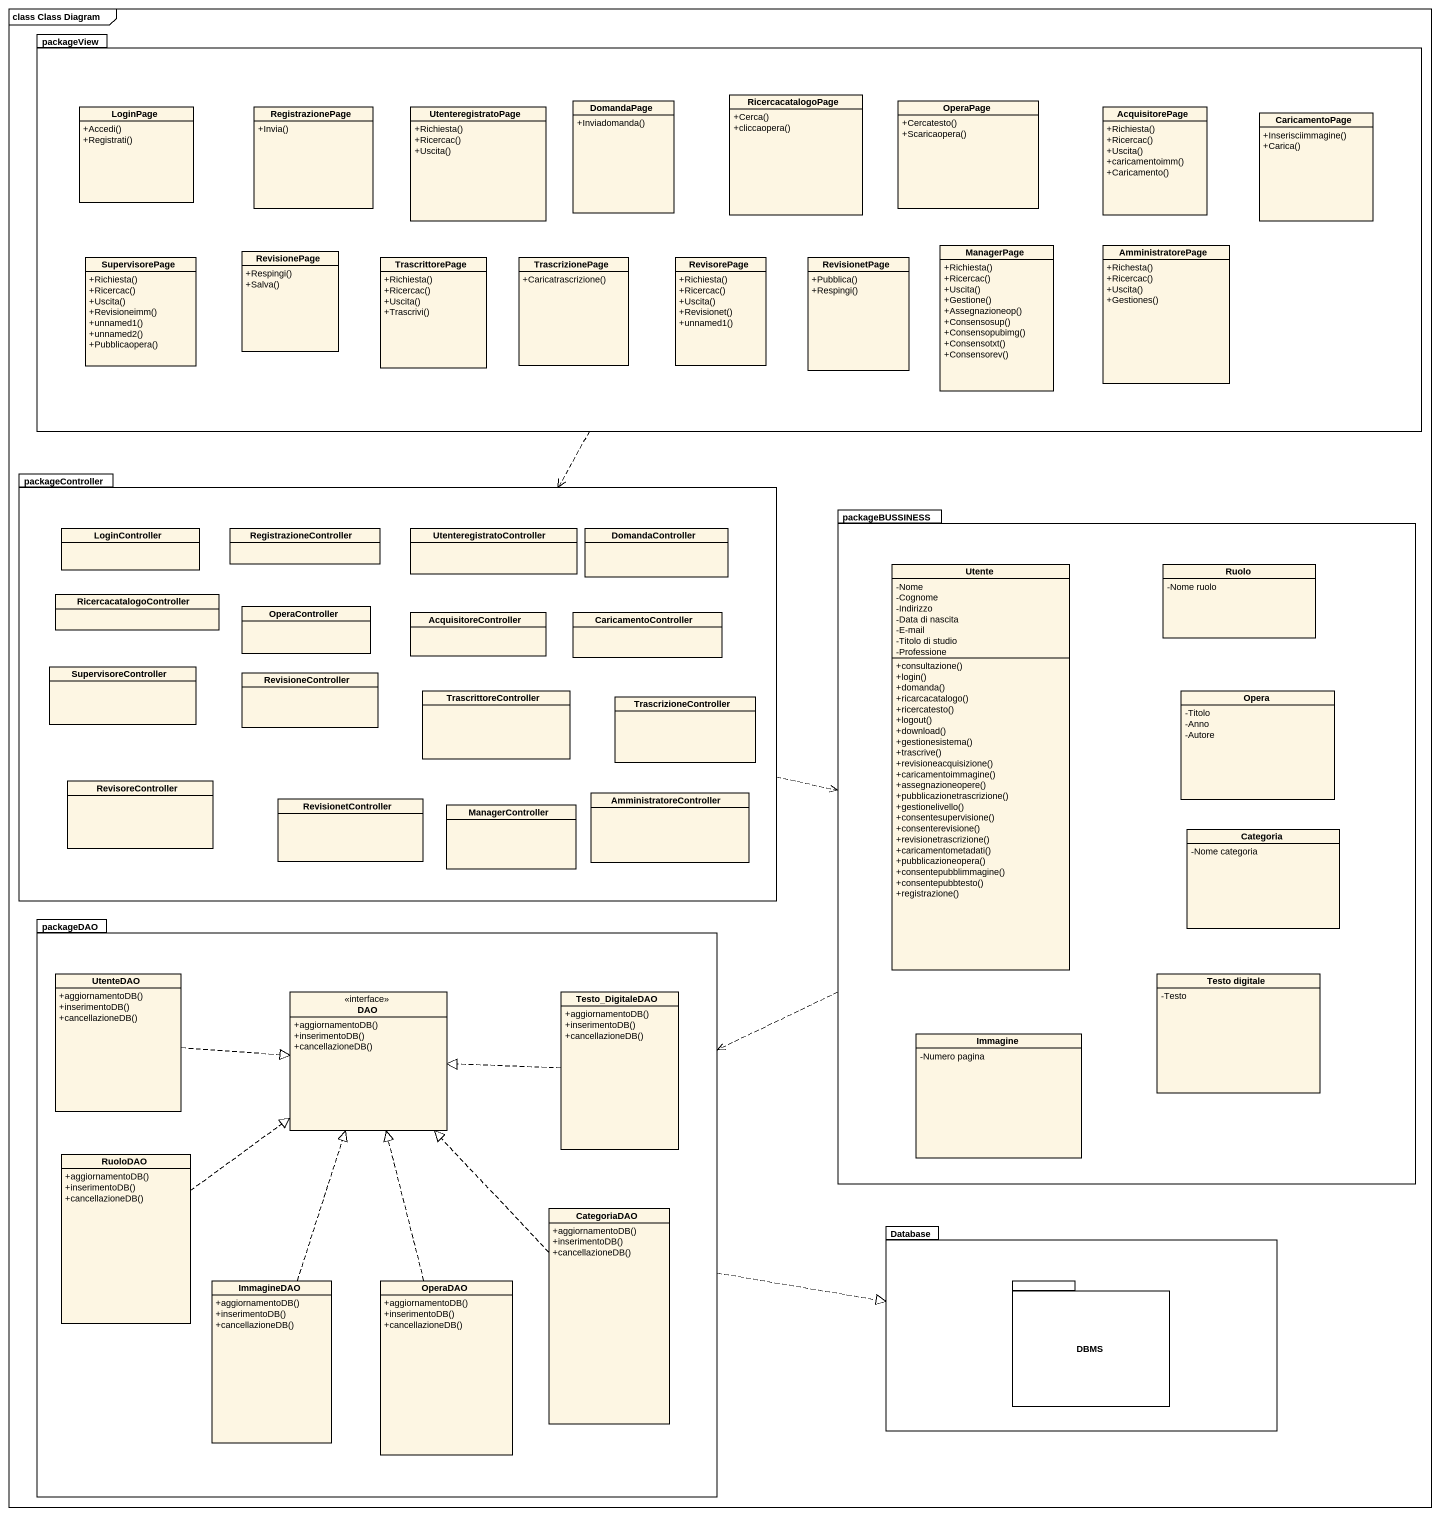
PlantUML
@startuml
mainframe class Class Diagram
hide circle
hide empty members
skinparam classAttributeIconSize 0
package packageView {
  class LoginPage {
    +Accedi()
    +Registrati()
  }
  class RegistrazionePage {
    +Invia()
  }
  class UtenteregistratoPage {
    +Richiesta()
    +Ricercac()
    +Uscita()
  }
  class DomandaPage {
    +Inviadomanda()
  }
  class RicercacatalogoPage {
    +Cerca()
    +cliccaopera()
  }
  class OperaPage {
    +Cercatesto()
    +Scaricaopera()
  }
  class AcquisitorePage {
    +Richiesta()
    +Ricercac()
    +Uscita()
    +caricamentoimm()
    +Caricamento()
  }
  class CaricamentoPage {
    +Inserisciimmagine()
    +Carica()
  }
  class SupervisorePage {
    +Richiesta()
    +Ricercac()
    +Uscita()
    +Revisioneimm()
    +unnamed1()
    +unnamed2()
    +Pubblicaopera()
  }
  class RevisionePage {
    +Respingi()
    +Salva()
  }
  class TrascrittorePage {
    +Richiesta()
    +Ricercac()
    +Uscita()
    +Trascrivi()
  }
  class TrascrizionePage {
    +Caricatrascrizione()
  }
  class RevisorePage {
    +Richiesta()
    +Ricercac()
    +Uscita()
    +Revisionet()
    +unnamed1()
  }
  class RevisionetPage {
    +Pubblica()
    +Respingi()
  }
  class ManagerPage {
    +Richiesta()
    +Ricercac()
    +Uscita()
    +Gestione()
    +Assegnazioneop()
    +Consensosup()
    +Consensopubimg()
    +Consensotxt()
    +Consensorev()
  }
  class AmministratorePage {
    +Richesta()
    +Ricercac()
    +Uscita()
    +Gestiones()
  }
}
package packageController {
  class LoginController
  class RegistrazioneController
  class UtenteregistratoController
  class DomandaController
  class RicercacatalogoController
  class OperaController
  class AcquisitoreController
  class CaricamentoController
  class SupervisoreController
  class RevisioneController
  class TrascrittoreController
  class TrascrizioneController
  class RevisoreController
  class RevisionetController
  class ManagerController
  class AmministratoreController
}
package packageBUSSINESS {
  class Utente {
    -Nome
    -Cognome
    -Indirizzo
    -Data di nascita
    -E-mail
    -Titolo di studio
    -Professione
    +consultazione()
    +login()
    +domanda()
    +ricarcacatalogo()
    +ricercatesto()
    +logout()
    +download()
    +gestionesistema()
    +trascrive()
    +revisioneacquisizione()
    +caricamentoimmagine()
    +assegnazioneopere()
    +pubblicazionetrascrizione()
    +gestionelivello()
    +consentesupervisione()
    +consenterevisione()
    +revisionetrascrizione()
    +caricamentometadati()
    +pubblicazioneopera()
    +consentepubblimmagine()
    +consentepubbtesto()
    +registrazione()
  }
  class Ruolo {
    -Nome ruolo
  }
  class Opera {
    -Titolo
    -Anno
    -Autore
  }
  class Categoria {
    -Nome categoria
  }
  class "Testo digitale" as Testo_digitale {
    -Testo
  }
  class Immagine {
    -Numero pagina
  }
}
package packageDAO {
  class UtenteDAO {
    +aggiornamentoDB()
    +inserimentoDB()
    +cancellazioneDB()
  }
  interface DAO {
    +aggiornamentoDB()
    +inserimentoDB()
    +cancellazioneDB()
  }
  class Testo_DigitaleDAO {
    +aggiornamentoDB()
    +inserimentoDB()
    +cancellazioneDB()
  }
  class RuoloDAO {
    +aggiornamentoDB()
    +inserimentoDB()
    +cancellazioneDB()
  }
  class CategoriaDAO {
    +aggiornamentoDB()
    +inserimentoDB()
    +cancellazioneDB()
  }
  class ImmagineDAO {
    +aggiornamentoDB()
    +inserimentoDB()
    +cancellazioneDB()
  }
  class OperaDAO {
    +aggiornamentoDB()
    +inserimentoDB()
    +cancellazioneDB()
  }
}
package "Database" as Database_ {
  package DBMS {
  }
}
packageView ..> packageController
packageController .right.> packageBUSSINESS
packageBUSSINESS .left.> packageDAO
packageDAO .right.|> Database_
UtenteDAO .right.|> DAO
Testo_DigitaleDAO .left.|> DAO
RuoloDAO .up.|> DAO
CategoriaDAO .up.|> DAO
ImmagineDAO .up.|> DAO
OperaDAO .up.|> DAO
@enduml
